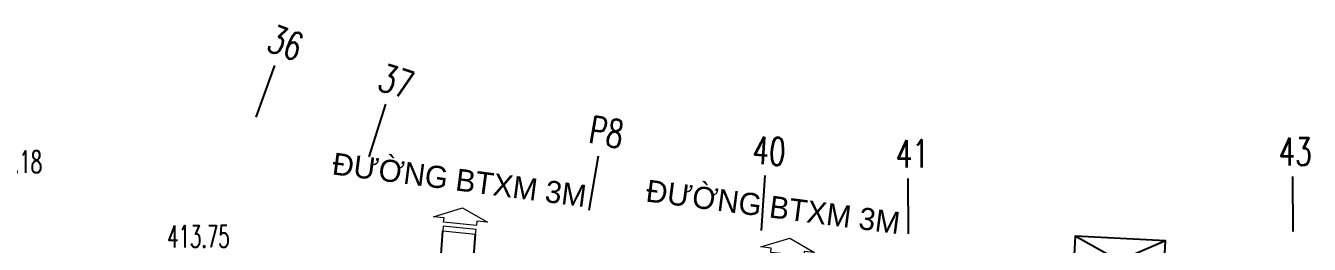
# Model space of a CAD drawing. Header units: centimetres. Extents: x 556321 to 560034, y 1839250 to 1840516.
# Drawn here: x 556835.9 to 556952.2, y 1839333 to 1839352.9 of the extents above; entities that cross this region are included whole.
import ezdxf

# ---------------------------------------------------------------- set-up
doc = ezdxf.new("R2010")
doc.units = ezdxf.units.CM
doc.header["$MEASUREMENT"] = 0
for name, color, linetype in [('cao do3', 2, 'Continuous'), ('Line1', 40, 'Continuous'), ('sh(bs)', 31, 'Continuous'), ('SH1', 4, 'Continuous'), ('thoat nuoc', 50, 'Continuous'), ('ThongSoTuyen_TuyenPDP', 7, 'Continuous')]:
    doc.layers.add(name, color=color, linetype=linetype)
doc.layers.add('Mep duong', color=241, linetype='Continuous', lineweight=50)
doc.styles.add('Khung ten', font='VHAVANB_3.TTF')
doc.styles.get("Standard").update_dxf_attribs({"font": 'Vnsimple.shx', "width": 0.7, "height": 2})

# ---------------------------------------------------------------- blocks, each defined once
blk = doc.blocks.new('A$C61F2495E')
at = {"layer": 'Line1', "lineweight": -2}
blk.add_lwpolyline([(14.68833595956676, 5.256463934434578), (-0.4504163545789197, 2.926328669767827), (0.4504163544625044, -2.926328669767827), (15.58916866860818, -0.5961934051010758)], close=True, dxfattribs=at)
at = {"layer": 'Line1', "color": 8, "lineweight": -2}
for points in [[(14.68833595956676, 5.256463934434578), (13.55877088371199, 2.086946765892208), (15.58916866860818, -0.5961934051010758)], [(-0.4504163545789197, 2.926328669767827), (1.435625370591879, 0.2209694189950824), (0.4504163544625044, -2.926328669767827)], [(13.55877088371199, 2.086946765892208), (1.435625370591879, 0.2209694189950824)]]:
    blk.add_lwpolyline(points, dxfattribs=at)
at = {"layer": 'Line1', "lineweight": -2}
blk.add_lwpolyline([(15.58916866860818, -0.5961934051010758), (14.68833595956676, 5.256463934434578)], dxfattribs=at)
blk = doc.blocks.new('A$C2A113424')
at = {"layer": 'Mep duong', "linetype": 'Continuous', "lineweight": 20, "extrusion": (-0.004496282055146948, 0.001719061481453282, 0.999988414070535)}
blk.add_lwpolyline([(4.322536986824867, 6.79247280023508), (4.830761154897329, 6.598165935739423), (3.402301987192789, 2.861923919200379), (2.89407781927676, 3.056230783792444), (2.44399803933625, 1.879013385726145), (2.335873058389854, 5.535508036274276), (4.772616766727176, 7.969690198559676), (4.322536986810312, 6.79247280047155)], dxfattribs=at)
blk.add_lwpolyline([(5.273641723522699, 6.428841570338148), (3.845182555903653, 2.692599553731802), (4.372020599101048, 2.491176137052379), (5.800479766678257, 6.227418153647811)], close=True, dxfattribs=at)

msp = doc.modelspace()

# ---------------------------------------------------------------- linework, layer by layer
at = {"layer": 'SH1', "elevation": 428.165}
for points in [[(556871.6409966748, 1839310.941181308), (556871.7104473307, 1839311.065508487), (556872.4791269042, 1839316.929202009), (556873.71011787, 1839334.263704141)], [(556875.4787432493, 1839310.158737165), (556875.4365587328, 1839310.701560465), (556875.3921296475, 1839316.66644924), (556876.6946535858, 1839333.959489478)]]:
    msp.add_lwpolyline(points, dxfattribs=at)
at = {"layer": 'ThongSoTuyen_TuyenPDP', "color": 1, "lineweight": -2}
for p, q in [((556856.8088648489, 1839344.549145382), (556858.5031581969, 1839349.25333182)), ((556867.0571638478, 1839340.97502252), (556868.5697387176, 1839345.740745683)), ((556886.9903639551, 1839336.125228826), (556887.8362758165, 1839341.053152641)), ((556902.6017201991, 1839334.283958372), (556902.9255124993, 1839339.273463211)), ((556915.913518448, 1839333.988428098), (556915.885001182, 1839338.988346774)), ((556950.7625516255, 1839334.187191163), (556950.7340343595, 1839339.187109839))]:
    msp.add_line(p, q, dxfattribs=at)

# ---------------------------------------------------------------- block references
at = {"layer": 'Line1', "lineweight": -2, "xscale": 1.386335182314347, "yscale": 1.386335182314347, "zscale": 1.386335182314347, "rotation": 258.2291213506919}
msp.add_blockref('A$C61F2495E', (556935.1037765171, 1839333.563273285, 416.4059999999999), dxfattribs=at)
at = {"layer": 'thoat nuoc', "extrusion": (0.005788672000212674, 0.05679048514246138, 0.9983693365051622)}
for p, xscale, yscale, zscale, rotation in [((-367482.7580940296, -1883224.646890599, 108107.6997037199), 0.7499999999790062, 0.7499999999790062, 0.7499999999790062, 110.9233323134632), ((-367512.5345797375, -1883225.63315985, 108095.3138074181), 0.7499999999790065, 0.7499999999790065, 0.7499999999790065, 110.9233323134633)]:
    msp.add_blockref('A$C2A113424', p, dxfattribs=dict(at, xscale=xscale, yscale=yscale, zscale=zscale, rotation=rotation))

# ---------------------------------------------------------------- texts
at = {"layer": 'cao do3', "color": 6, "lineweight": -2, "width": 0.6}
for s, p in [('413.18', (556831.7571468822, 1839339.501252523, 826.3533)), ('413.75', (556848.7550657281, 1839332.741430978, 826.9146))]:
    msp.add_text(s, height=2, dxfattribs=at).set_placement(p)
at = {"layer": 'sh(bs)', "color": 7, "lineweight": -2, "char_height": 2, "width": 26.72984380283251, "attachment_point": 1, "rotation": 352.61648671743336, "style": 'Khung ten'}
for insert in [(556861.8020509755, 1839341.630507955, -9.361), (556890.2195605696, 1839339.178013532, -9.361)]:
    msp.add_mtext('\\pi2.0926;®\xadêng btxm 3m', dxfattribs=dict(at, insert=insert))
at = {"layer": 'ThongSoTuyen_TuyenPDP', "color": 1, "lineweight": -2, "width": 0.7}
for s, rotation, p in [('36', 340.1926466894024, (556857.6406304555, 1839350.626869009)), ('37', 342.3912789154978, (556867.6926348386, 1839347.068285086)), ('P8', 350.2597161328987, (556886.8204602498, 1839342.242150413)), ('40', 356.2870152970579, (556901.7079385357, 1839340.354580727)), ('41', 0.3267855690719335, (556914.7672041184, 1839339.981987633)), ('43', 0.3267855690719335, (556949.4514184301, 1839340.179810646))]:
    msp.add_text(s, height=2.5, rotation=rotation, dxfattribs=at).set_placement(p)

doc.saveas('drawing.dxf')
